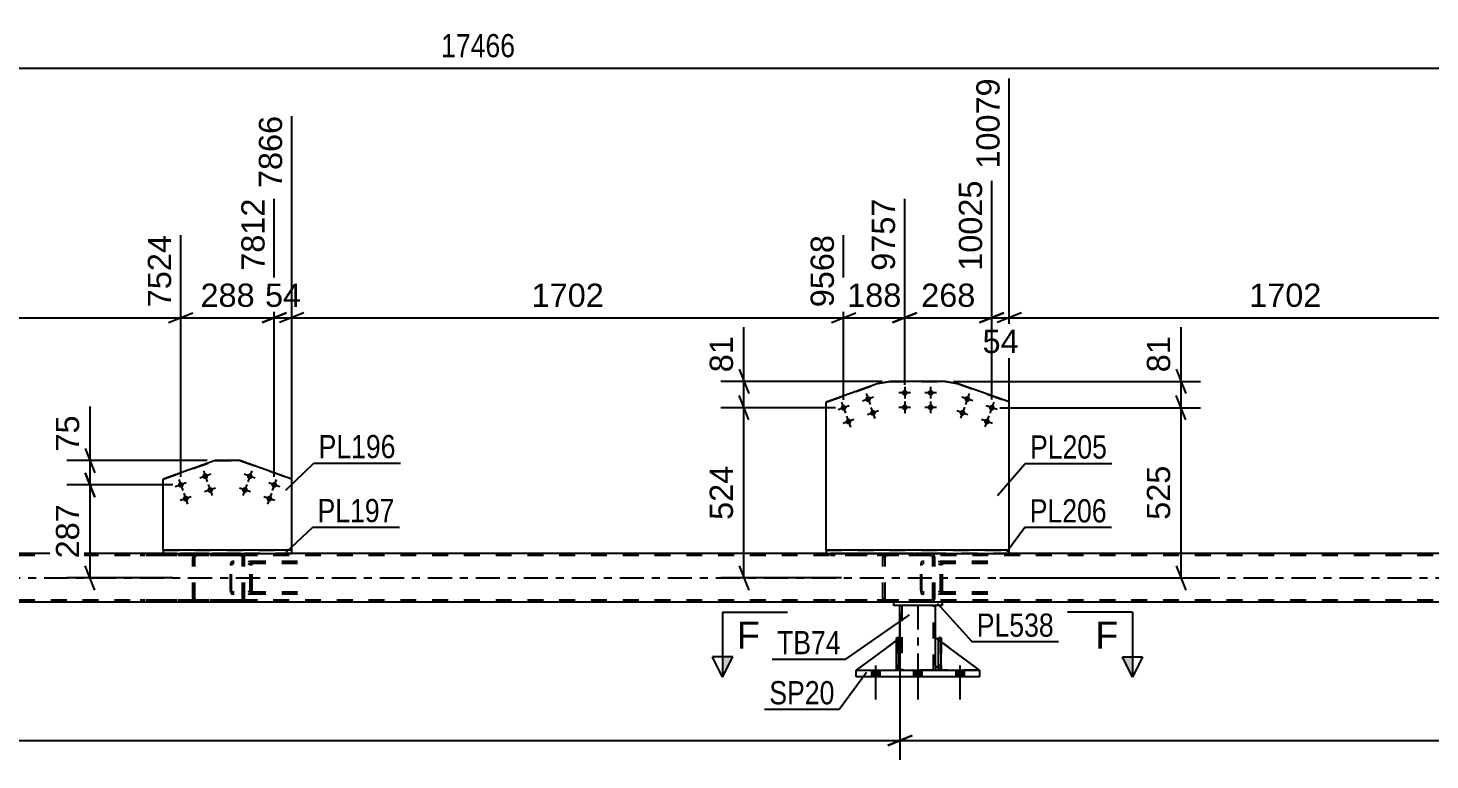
# Model space of a CAD drawing. Header units: millimetres. Extents: x -68 to 773, y -404 to 190.
# Drawn here: x 311.1 to 484, y -244.7 to -154.4 of the extents above; entities that cross this region are included whole.
import ezdxf

# ---------------------------------------------------------------- set-up
doc = ezdxf.new("R2010")
doc.units = ezdxf.units.MM
doc.linetypes.add('DXK_LINE_DOT2', pattern=[3.9198, 1.9599, -1.9599])
doc.linetypes.add('DXK_LINE_DOT3', pattern=[5.9187, 2.979, -0.9799, 0.9799, -0.9799])
doc.styles.add('Arial', font='ARIAL.TTF', dxfattribs={"height": 0.2})
doc.styles.add('Arial Narrow', font='ARIALN.TTF', dxfattribs={"height": 0.2})

# ---------------------------------------------------------------- blocks, each defined once
blk = doc.blocks.new('Part-318892922-2607 - 2316')
at = {"color": 7, "linetype": 'DXK_LINE_DOT2'}
for p, q in [((422.42, -219.22), (410.06, -219.22)), ((422.42, -219.46), (410.06, -219.46)), ((416.58, -219.53), (416.55, -219.7)), ((416.58, -219.51), (416.58, -219.53)), ((416.8, -219.7), (416.82, -219.61)), ((416.82, -219.61), (416.88, -219.53)), ((417.06, -219.22), (416.86, -219.25)), ((416.88, -219.53), (416.96, -219.48)), ((416.96, -219.48), (417.06, -219.46)), ((422.62, -219.25), (422.42, -219.22)), ((422.42, -219.46), (422.52, -219.48)), ((422.52, -219.48), (422.6, -219.53)), ((422.6, -219.53), (422.66, -219.61)), ((422.66, -219.61), (422.68, -219.7)), ((422.9, -219.53), (422.89, -219.51)), ((422.93, -219.7), (422.9, -219.53)), ((416.55, -224.74), (416.55, -219.7)), ((416.8, -224.74), (416.8, -219.7)), ((422.68, -224.74), (422.68, -219.7)), ((422.93, -224.74), (422.93, -219.7)), ((416.55, -224.74), (416.57, -224.83)), ((416.82, -224.83), (416.8, -224.74)), ((422.68, -224.74), (422.66, -224.83)), ((422.91, -224.83), (422.93, -224.74)), ((422.42, -224.98), (410.06, -224.98)), ((422.42, -225.22), (410.06, -225.22)), ((416.57, -224.83), (416.58, -224.92)), ((416.88, -224.91), (416.82, -224.83)), ((416.86, -225.18), (417.06, -225.22)), ((416.96, -224.96), (416.88, -224.91)), ((417.06, -224.98), (416.96, -224.96)), ((422.52, -224.96), (422.42, -224.98)), ((422.42, -225.22), (422.62, -225.18)), ((422.6, -224.91), (422.52, -224.96)), ((422.66, -224.83), (422.6, -224.91)), ((422.89, -224.92), (422.91, -224.83))]:
    blk.add_line(p, q, dxfattribs=at)
for centre, start, end in [((417.04, -219.72), 110.7583, 155.68), ((422.44, -219.72), 24.32, 69.2417), ((417.04, -224.72), 204.32, 249.2417), ((422.44, -224.72), 290.7583, 335.68)]:
    blk.add_arc(centre, 0.496, start, end, dxfattribs=at)
blk = doc.blocks.new('Part-318892922-2335 - 2316')
at = {"color": 7, "linetype": 'DXK_LINE_DOT2'}
for p, q in [((421.22, -220.51), (421.2, -220.7)), ((421.2, -223.74), (421.2, -220.7)), ((421.27, -220.36), (421.22, -220.51)), ((421.36, -220.25), (421.27, -220.36)), ((421.33, -220.7), (421.34, -220.61)), ((421.33, -223.74), (421.33, -220.7)), ((421.34, -220.61), (421.37, -220.53)), ((421.46, -220.22), (421.36, -220.25)), ((421.37, -220.53), (421.41, -220.48)), ((421.41, -220.48), (421.46, -220.46)), ((429.47, -220.22), (421.46, -220.22)), ((429.47, -220.46), (421.46, -220.46)), ((422.93, -220.46), (422.93, -220.22)), ((423.57, -220.25), (423.38, -220.22)), ((423.38, -220.46), (423.47, -220.48)), ((423.47, -220.48), (423.55, -220.53)), ((423.55, -220.53), (423.61, -220.61)), ((423.61, -220.61), (423.63, -220.7)), ((423.63, -223.74), (423.63, -220.7)), ((423.88, -220.7), (423.84, -220.51)), ((423.88, -223.74), (423.88, -220.7)), ((421.2, -223.74), (421.22, -223.92)), ((421.22, -223.92), (421.27, -224.08)), ((421.27, -224.08), (421.36, -224.18)), ((421.34, -223.83), (421.33, -223.74)), ((421.37, -223.91), (421.34, -223.83)), ((421.36, -224.18), (421.46, -224.22)), ((421.41, -223.96), (421.37, -223.91)), ((421.46, -223.98), (421.41, -223.96)), ((429.47, -223.98), (421.46, -223.98)), ((429.47, -224.22), (421.46, -224.22)), ((422.93, -224.22), (422.93, -223.98)), ((423.47, -223.96), (423.38, -223.98)), ((423.38, -224.22), (423.57, -224.18)), ((423.55, -223.91), (423.47, -223.96)), ((423.61, -223.83), (423.55, -223.91)), ((423.63, -223.74), (423.61, -223.83)), ((423.84, -223.92), (423.88, -223.74))]:
    blk.add_line(p, q, dxfattribs=at)
for centre, start, end in [((423.39, -220.71), 23.8952, 68.8487), ((423.39, -223.72), 291.1513, 336.1048)]:
    blk.add_arc(centre, 0.492, start, end, dxfattribs=at)
blk = doc.blocks.new('Part-318892922-2336 - 2316')
at = {"color": 7, "linetype": 'DXK_LINE_DOT2'}
for p, q in [((336.08, -220.51), (336.06, -220.7)), ((336.06, -223.74), (336.06, -220.7)), ((336.14, -220.36), (336.08, -220.51)), ((336.23, -220.25), (336.14, -220.36)), ((336.2, -220.7), (336.21, -220.61)), ((336.2, -223.74), (336.2, -220.7)), ((336.21, -220.61), (336.24, -220.53)), ((336.33, -220.22), (336.23, -220.25)), ((336.24, -220.53), (336.28, -220.48)), ((336.28, -220.48), (336.33, -220.46)), ((344.34, -220.22), (336.33, -220.22)), ((344.34, -220.46), (336.33, -220.46)), ((337.8, -220.46), (337.8, -220.22)), ((338.43, -220.25), (338.24, -220.22)), ((338.24, -220.46), (338.34, -220.48)), ((338.34, -220.48), (338.42, -220.53)), ((338.42, -220.53), (338.47, -220.61)), ((338.47, -220.61), (338.49, -220.7)), ((338.49, -223.74), (338.49, -220.7)), ((338.75, -220.7), (338.71, -220.51)), ((338.75, -223.74), (338.75, -220.7)), ((336.06, -223.74), (336.08, -223.92)), ((336.08, -223.92), (336.14, -224.08)), ((336.14, -224.08), (336.23, -224.18)), ((336.21, -223.83), (336.2, -223.74)), ((336.24, -223.91), (336.21, -223.83)), ((336.23, -224.18), (336.33, -224.22)), ((336.28, -223.96), (336.24, -223.91)), ((336.33, -223.98), (336.28, -223.96)), ((344.34, -223.98), (336.33, -223.98)), ((344.34, -224.22), (336.33, -224.22)), ((337.8, -224.22), (337.8, -223.98)), ((338.34, -223.96), (338.24, -223.98)), ((338.24, -224.22), (338.43, -224.18)), ((338.42, -223.91), (338.34, -223.96)), ((338.47, -223.83), (338.42, -223.91)), ((338.49, -223.74), (338.47, -223.83)), ((338.71, -223.92), (338.75, -223.74))]:
    blk.add_line(p, q, dxfattribs=at)
for centre, start, end in [((338.26, -220.71), 23.8952, 68.8487), ((338.26, -223.72), 291.1513, 336.1048)]:
    blk.add_arc(centre, 0.492, start, end, dxfattribs=at)
blk = doc.blocks.new('Part-318892922-2415 - 2316')
at = {"color": 7, "linetype": 'DXK_LINE_DOT2'}
for p, q in [((423.72, -229.62), (423.4, -229.62)), ((423.4, -233.02), (423.4, -229.62)), ((423.4, -233.62), (423.4, -229.62)), ((423.72, -229.62), (423.72, -233.02)), ((423.72, -233.62), (423.72, -229.62)), ((423.72, -233.02), (423.4, -233.02)), ((423.4, -233.62), (423.4, -233.02)), ((423.72, -233.02), (423.72, -233.62)), ((423.72, -233.62), (423.4, -233.62)), ((423.72, -233.62), (423.72, -233.62))]:
    blk.add_line(p, q, dxfattribs=at)
blk = doc.blocks.new('Part-318892922-2375 - 2316')
at = {"color": 2, "linetype": 'Continuous'}
for p, q in [((423.84, -225.22), (417.84, -225.22)), ((417.84, -225.22), (417.84, -225.62)), ((423.84, -225.62), (417.84, -225.62)), ((423.84, -225.22), (423.84, -225.62))]:
    blk.add_line(p, q, dxfattribs=at)
blk = doc.blocks.new('Part-318892922-2395 - 2316')
at = {"color": 2, "linetype": 'Continuous'}
for p, q in [((343.62, -218.82), (327.77, -218.82)), ((327.77, -218.82), (327.77, -219.22)), ((327.77, -219.22), (343.62, -219.22)), ((343.62, -219.22), (343.62, -218.82))]:
    blk.add_line(p, q, dxfattribs=at)
blk = doc.blocks.new('Part-318892922-2414 - 2316')
at = {"color": 2, "linetype": 'Continuous'}
for p, q in [((418.2, -229.95), (413.24, -233.62)), ((418.64, -229.62), (418.52, -229.71)), ((418.64, -233.02), (418.64, -229.62)), ((418.64, -233.02), (418.52, -233.14)), ((418.64, -233.02), (418.64, -233.02)), ((418.2, -233.46), (418.04, -233.62))]:
    blk.add_line(p, q, dxfattribs=at)
at = {"color": 7, "linetype": 'DXK_LINE_DOT2'}
for p, q in [((418.52, -229.71), (418.2, -229.95)), ((418.64, -233.02), (418.64, -229.62)), ((418.64, -233.02), (418.04, -233.62)), ((418.52, -233.14), (418.2, -233.46)), ((413.24, -233.62), (413.24, -233.62)), ((413.24, -233.62), (418.04, -233.62))]:
    blk.add_line(p, q, dxfattribs=at)
blk = doc.blocks.new('Part-318892922-2417 - 2316')
at = {"color": 2, "linetype": 'Continuous'}
for p, q in [((423.4, -233.62), (423.4, -229.62)), ((423.4, -229.62), (423.72, -229.62)), ((423.72, -233.62), (423.72, -229.62)), ((423.4, -233.62), (423.4, -233.62)), ((423.72, -233.62), (423.4, -233.62))]:
    blk.add_line(p, q, dxfattribs=at)
at = {"color": 7, "linetype": 'DXK_LINE_DOT2'}
for p, q in [((423.4, -229.62), (423.4, -233.02)), ((423.72, -233.02), (423.72, -229.62)), ((423.4, -233.02), (423.4, -233.62)), ((423.4, -233.02), (423.72, -233.02)), ((423.72, -233.62), (423.72, -233.02)), ((423.4, -233.62), (423.4, -233.62)), ((423.4, -233.62), (423.4, -233.62)), ((423.72, -233.62), (423.72, -233.62))]:
    blk.add_line(p, q, dxfattribs=at)
blk = doc.blocks.new('Part-318892922-2442 - 2316')
at = {"color": 2, "linetype": 'Continuous'}
for p, q in [((418.64, -229.62), (418.64, -225.62)), ((423.04, -229.62), (423.04, -225.62)), ((418.64, -233.62), (418.64, -233.02)), ((423.04, -233.02), (423.04, -233.62))]:
    blk.add_line(p, q, dxfattribs=at)
at = {"color": 7, "linetype": 'DXK_LINE_DOT2'}
for p, q in [((423.04, -225.62), (418.64, -225.62)), ((418.88, -225.62), (418.88, -233.62)), ((422.8, -233.62), (422.8, -225.62)), ((418.64, -233.02), (418.64, -229.62)), ((423.04, -233.02), (423.04, -229.62)), ((423.04, -233.62), (418.64, -233.62))]:
    blk.add_line(p, q, dxfattribs=at)
at = {"color": 7, "linetype": 'DXK_LINE_DOT3'}
blk.add_line((420.84, -225.62), (420.84, -233.62), dxfattribs=at)
blk = doc.blocks.new('Part-318892922-2507 - 2316')
at = {"color": 7, "linetype": 'DXK_LINE_DOT2'}
for p, q in [((418.52, -229.62), (418.2, -229.62)), ((418.2, -233.02), (418.2, -229.62)), ((418.2, -233.62), (418.2, -229.62)), ((418.52, -229.62), (418.52, -233.02)), ((418.52, -233.62), (418.52, -229.62)), ((418.52, -233.02), (418.2, -233.02)), ((418.2, -233.62), (418.2, -233.02)), ((418.52, -233.02), (418.52, -233.62)), ((418.52, -233.62), (418.2, -233.62)), ((418.52, -233.62), (418.52, -233.62))]:
    blk.add_line(p, q, dxfattribs=at)
blk = doc.blocks.new('Part-318892922-2509 - 2316')
at = {"color": 2, "linetype": 'Continuous'}
for p, q in [((418.2, -233.62), (418.2, -229.62)), ((418.2, -229.62), (418.52, -229.62)), ((418.52, -233.62), (418.52, -229.62)), ((418.2, -233.62), (418.2, -233.62)), ((418.52, -233.62), (418.2, -233.62))]:
    blk.add_line(p, q, dxfattribs=at)
at = {"color": 7, "linetype": 'DXK_LINE_DOT2'}
for p, q in [((418.2, -229.62), (418.2, -233.02)), ((418.52, -233.02), (418.52, -229.62)), ((418.2, -233.02), (418.2, -233.62)), ((418.2, -233.02), (418.52, -233.02)), ((418.52, -233.62), (418.52, -233.02)), ((418.2, -233.62), (418.2, -233.62)), ((418.2, -233.62), (418.2, -233.62)), ((418.52, -233.62), (418.52, -233.62))]:
    blk.add_line(p, q, dxfattribs=at)
blk = doc.blocks.new('Part-318892922-2452 - 2316')
at = {"color": 7, "linetype": 'DXK_LINE_DOT2'}
for p, q in [((418.64, -229.62), (413.24, -233.62)), ((418.64, -233.02), (418.64, -229.62)), ((418.64, -229.62), (418.64, -233.02)), ((418.04, -233.62), (418.64, -233.02)), ((418.64, -233.02), (418.04, -233.62)), ((418.64, -233.02), (418.64, -233.02)), ((413.24, -233.62), (418.04, -233.62))]:
    blk.add_line(p, q, dxfattribs=at)
blk = doc.blocks.new('Part-318892922-2496 - 2316')
at = {"color": 2, "linetype": 'Continuous'}
for p, q in [((432.13, -218.82), (409.53, -218.82)), ((409.53, -218.82), (409.53, -219.22)), ((409.53, -219.22), (432.13, -219.22)), ((432.13, -219.22), (432.13, -218.82))]:
    blk.add_line(p, q, dxfattribs=at)
blk = doc.blocks.new('Part-318892922-2531 - 2316')
at = {"color": 2, "linetype": 'Continuous'}
for p, q in [((413.24, -234.42), (413.24, -233.62)), ((413.24, -233.62), (428.44, -233.62)), ((428.44, -234.42), (413.24, -234.42)), ((428.44, -233.62), (428.44, -234.42))]:
    blk.add_line(p, q, dxfattribs=at)
blk = doc.blocks.new('Part-318892922-2534 - 2316')
at = {"color": 7, "linetype": 'DXK_LINE_DOT2'}
for p, q in [((423.04, -233.02), (423.04, -229.62)), ((423.04, -229.62), (428.44, -233.62)), ((423.64, -233.62), (423.04, -233.02)), ((428.44, -233.62), (423.64, -233.62))]:
    blk.add_line(p, q, dxfattribs=at)
blk = doc.blocks.new('Part-318892922-2548 - 2316')
at = {"color": 2, "linetype": 'Continuous'}
for p, q in [((423.04, -233.02), (423.04, -229.62)), ((423.04, -229.62), (423.4, -229.88)), ((428.44, -233.62), (423.72, -230.12)), ((423.4, -233.37), (423.04, -233.02))]:
    blk.add_line(p, q, dxfattribs=at)
at = {"color": 7, "linetype": 'DXK_LINE_DOT2'}
for p, q in [((423.72, -230.12), (423.4, -229.88)), ((423.4, -233.37), (423.64, -233.62)), ((423.64, -233.62), (428.44, -233.62))]:
    blk.add_line(p, q, dxfattribs=at)
blk = doc.blocks.new('Part-318892922-2554 - 2316')
at = {"color": 7, "linetype": 'DXK_LINE_DOT2'}
for p, q in [((337.29, -219.22), (324.93, -219.22)), ((337.29, -219.46), (324.93, -219.46)), ((331.45, -219.53), (331.41, -219.7)), ((331.45, -219.51), (331.45, -219.53)), ((331.67, -219.7), (331.69, -219.61)), ((331.69, -219.61), (331.74, -219.53)), ((331.92, -219.22), (331.73, -219.25)), ((331.74, -219.53), (331.82, -219.48)), ((331.82, -219.48), (331.92, -219.46)), ((337.48, -219.25), (337.29, -219.22)), ((337.29, -219.46), (337.38, -219.48)), ((337.38, -219.48), (337.47, -219.53)), ((337.47, -219.53), (337.52, -219.61)), ((337.52, -219.61), (337.54, -219.7)), ((337.76, -219.53), (337.76, -219.51)), ((337.8, -219.7), (337.76, -219.53)), ((331.41, -224.74), (331.41, -219.7)), ((331.67, -224.74), (331.67, -219.7)), ((337.54, -224.74), (337.54, -219.7)), ((337.8, -224.74), (337.8, -219.7)), ((331.41, -224.74), (331.43, -224.83)), ((331.69, -224.83), (331.67, -224.74)), ((337.54, -224.74), (337.52, -224.83)), ((337.78, -224.83), (337.8, -224.74)), ((337.29, -224.98), (324.93, -224.98)), ((337.29, -225.22), (324.93, -225.22)), ((331.43, -224.83), (331.45, -224.92)), ((331.74, -224.91), (331.69, -224.83)), ((331.73, -225.18), (331.92, -225.22)), ((331.82, -224.96), (331.74, -224.91)), ((331.92, -224.98), (331.82, -224.96)), ((337.38, -224.96), (337.29, -224.98)), ((337.29, -225.22), (337.48, -225.18)), ((337.47, -224.91), (337.38, -224.96)), ((337.52, -224.83), (337.47, -224.91)), ((337.76, -224.92), (337.78, -224.83))]:
    blk.add_line(p, q, dxfattribs=at)
for centre, start, end in [((331.9, -219.72), 110.7583, 155.68), ((337.31, -219.72), 24.32, 69.2417), ((331.9, -224.72), 204.32, 249.2417), ((337.31, -224.72), 290.7583, 335.68)]:
    blk.add_arc(centre, 0.496, start, end, dxfattribs=at)
blk = doc.blocks.new('Bolt-318892922-2557 - 2316')
at = {"linetype": 'Continuous'}
for points in [[(415.12, -234.42), (416.16, -234.42), (416.16, -233.62), (415.12, -233.62)], [(415.12, -234.42), (416.16, -234.42), (416.16, -233.62), (415.12, -233.62)], [(415.12, -234.42), (416.16, -234.42), (416.16, -233.62), (415.12, -233.62)], [(420.32, -234.42), (421.36, -234.42), (421.36, -233.62), (420.32, -233.62)], [(420.32, -234.42), (421.36, -234.42), (421.36, -233.62), (420.32, -233.62)], [(425.52, -234.42), (426.56, -234.42), (426.56, -233.62), (425.52, -233.62)], [(425.52, -234.42), (426.56, -234.42), (426.56, -233.62), (425.52, -233.62)], [(425.52, -234.42), (426.56, -234.42), (426.56, -233.62), (425.52, -233.62)]]:
    blk.add_hatch(color=1, dxfattribs=at).paths.add_polyline_path(points)
at = {"color": 1, "linetype": 'Continuous'}
for p, q in [((415.64, -233.02), (415.64, -237.22)), ((415.64, -233.02), (415.64, -237.22)), ((415.64, -233.02), (415.64, -237.22)), ((420.84, -233.02), (420.84, -237.22)), ((420.84, -233.02), (420.84, -237.22)), ((426.04, -233.02), (426.04, -237.22)), ((426.04, -233.02), (426.04, -237.22)), ((426.04, -233.02), (426.04, -237.22)), ((415.12, -233.62), (415.12, -234.42)), ((415.12, -233.62), (415.12, -234.42)), ((415.12, -233.62), (415.12, -234.42)), ((416.16, -233.62), (416.16, -234.42)), ((416.16, -233.62), (416.16, -234.42)), ((416.16, -233.62), (416.16, -234.42)), ((420.32, -233.62), (420.32, -234.42)), ((420.32, -233.62), (420.32, -234.42)), ((421.36, -233.62), (421.36, -234.42)), ((421.36, -233.62), (421.36, -234.42)), ((425.52, -233.62), (425.52, -234.42)), ((425.52, -233.62), (425.52, -234.42)), ((425.52, -233.62), (425.52, -234.42)), ((426.56, -233.62), (426.56, -234.42)), ((426.56, -233.62), (426.56, -234.42)), ((426.56, -233.62), (426.56, -234.42))]:
    blk.add_line(p, q, dxfattribs=at)
blk = doc.blocks.new('Bolt-318892922-2558 - 2316')
at = {"linetype": 'Continuous'}
for points in [[(329.93, -210.39), (330.01, -210.4), (330.08, -210.43), (330.14, -210.46), (330.2, -210.51), (330.24, -210.57), (330.27, -210.64), (330.29, -210.72), (330.29, -210.79), (330.27, -210.87), (330.24, -210.93), (330.2, -211), (330.14, -211.05), (330.08, -211.08), (330.01, -211.11), (329.93, -211.11), (329.86, -211.11), (329.79, -211.08), (329.72, -211.05), (329.66, -211), (329.62, -210.93), (329.59, -210.87), (329.57, -210.79), (329.57, -210.72), (329.59, -210.64), (329.62, -210.57), (329.66, -210.51), (329.72, -210.46), (329.79, -210.43), (329.86, -210.4)], [(332.95, -209.32), (333.02, -209.33), (333.09, -209.36), (333.16, -209.39), (333.22, -209.44), (333.26, -209.5), (333.29, -209.57), (333.31, -209.65), (333.31, -209.72), (333.29, -209.8), (333.26, -209.86), (333.22, -209.93), (333.16, -209.98), (333.09, -210.01), (333.02, -210.04), (332.95, -210.04), (332.87, -210.04), (332.8, -210.01), (332.74, -209.98), (332.68, -209.93), (332.64, -209.86), (332.61, -209.8), (332.59, -209.72), (332.59, -209.65), (332.61, -209.57), (332.64, -209.5), (332.68, -209.44), (332.74, -209.39), (332.8, -209.36), (332.87, -209.33)], [(330.53, -212.09), (330.61, -212.1), (330.68, -212.12), (330.75, -212.16), (330.8, -212.21), (330.85, -212.27), (330.88, -212.34), (330.89, -212.41), (330.89, -212.49), (330.88, -212.56), (330.85, -212.63), (330.8, -212.69), (330.75, -212.74), (330.68, -212.78), (330.61, -212.8), (330.53, -212.81), (330.46, -212.8), (330.39, -212.78), (330.32, -212.74), (330.27, -212.69), (330.22, -212.63), (330.19, -212.56), (330.18, -212.49), (330.18, -212.41), (330.19, -212.34), (330.22, -212.27), (330.27, -212.21), (330.32, -212.16), (330.39, -212.12), (330.46, -212.1)], [(333.55, -211.02), (333.62, -211.03), (333.7, -211.05), (333.76, -211.09), (333.82, -211.14), (333.86, -211.2), (333.89, -211.27), (333.91, -211.34), (333.91, -211.42), (333.89, -211.49), (333.86, -211.56), (333.82, -211.62), (333.76, -211.67), (333.7, -211.71), (333.62, -211.73), (333.55, -211.74), (333.47, -211.73), (333.4, -211.71), (333.34, -211.67), (333.28, -211.62), (333.24, -211.56), (333.21, -211.49), (333.19, -211.42), (333.19, -211.34), (333.21, -211.27), (333.24, -211.2), (333.28, -211.14), (333.34, -211.09), (333.4, -211.05), (333.47, -211.03)]]:
    blk.add_hatch(color=1, dxfattribs=at).paths.add_polyline_path(points)
at = {"color": 1, "linetype": 'Continuous'}
for p, q in [((332.71, -209.01), (333.19, -210.36)), ((330.61, -210.51), (329.25, -210.99)), ((329.69, -210.08), (330.17, -211.43)), ((333.63, -209.44), (332.27, -209.92)), ((333.31, -210.7), (333.79, -212.06)), ((331.21, -212.21), (329.86, -212.69)), ((330.29, -211.77), (330.77, -213.13)), ((334.23, -211.14), (332.87, -211.62))]:
    blk.add_line(p, q, dxfattribs=at)
blk = doc.blocks.new('Part-318892922-2603 - 2316')
at = {"color": 7, "linetype": 'DXK_LINE_DOT2'}
for p, q in [((692.16, -219.46), (28.96, -219.46)), ((343.62, -219.22), (327.77, -219.22)), ((432.13, -219.22), (409.53, -219.22)), ((692.16, -224.98), (28.96, -224.98)), ((423.84, -225.22), (417.84, -225.22))]:
    blk.add_line(p, q, dxfattribs=at)
at = {"color": 2, "linetype": 'Continuous'}
for p, q in [((327.77, -219.22), (258.49, -219.22)), ((409.53, -219.22), (343.62, -219.22)), ((498.04, -219.22), (432.13, -219.22)), ((417.84, -225.22), (168.63, -225.22)), ((588.11, -225.22), (423.84, -225.22))]:
    blk.add_line(p, q, dxfattribs=at)
at = {"color": 7, "linetype": 'DXK_LINE_DOT3'}
blk.add_line((28.96, -222.22), (692.16, -222.22), dxfattribs=at)
blk = doc.blocks.new('Part-318892922-2718 - 2316')
at = {"color": 2, "linetype": 'Continuous'}
for p, q in [((334.18, -207.76), (327.77, -210.04)), ((334.18, -207.76), (334.18, -207.76)), ((337.21, -207.76), (334.18, -207.76)), ((337.21, -207.76), (337.21, -207.76)), ((343.62, -210.04), (337.21, -207.76)), ((327.77, -210.04), (327.77, -210.04)), ((327.77, -218.82), (327.77, -210.04)), ((343.62, -210.04), (343.62, -210.04)), ((343.62, -218.82), (343.62, -210.04))]:
    blk.add_line(p, q, dxfattribs=at)
at = {"color": 7, "linetype": 'DXK_LINE_DOT2'}
for p, q in [((327.77, -210.04), (334.18, -207.76)), ((334.18, -207.76), (337.21, -207.76)), ((337.21, -207.76), (343.62, -210.04)), ((327.77, -218.82), (343.62, -218.82)), ((343.62, -218.82), (327.77, -218.82))]:
    blk.add_line(p, q, dxfattribs=at)
blk = doc.blocks.new('Bolt-318892922-2719 - 2316')
at = {"linetype": 'Continuous'}
for points in [[(338.21, -209.96), (338.16, -209.91), (338.12, -209.85), (338.09, -209.78), (338.08, -209.7), (338.09, -209.63), (338.11, -209.55), (338.14, -209.49), (338.19, -209.43), (338.25, -209.38), (338.31, -209.35), (338.39, -209.33), (338.46, -209.32), (338.54, -209.34), (338.61, -209.36), (338.67, -209.4), (338.72, -209.46), (338.76, -209.52), (338.79, -209.59), (338.8, -209.67), (338.8, -209.74), (338.78, -209.81), (338.74, -209.88), (338.7, -209.94), (338.64, -209.99), (338.57, -210.02), (338.5, -210.04), (338.42, -210.04), (338.35, -210.03), (338.28, -210)], [(341.23, -211.03), (341.18, -210.98), (341.14, -210.92), (341.11, -210.85), (341.1, -210.77), (341.1, -210.7), (341.12, -210.62), (341.16, -210.56), (341.2, -210.5), (341.26, -210.45), (341.33, -210.42), (341.4, -210.4), (341.48, -210.39), (341.55, -210.41), (341.62, -210.43), (341.68, -210.47), (341.74, -210.53), (341.78, -210.59), (341.81, -210.66), (341.82, -210.74), (341.81, -210.81), (341.79, -210.88), (341.76, -210.95), (341.71, -211.01), (341.65, -211.06), (341.59, -211.09), (341.51, -211.11), (341.44, -211.11), (341.36, -211.1), (341.29, -211.07)], [(337.61, -211.66), (337.56, -211.61), (337.52, -211.54), (337.49, -211.47), (337.48, -211.4), (337.48, -211.32), (337.5, -211.25), (337.54, -211.18), (337.59, -211.13), (337.64, -211.08), (337.71, -211.04), (337.78, -211.03), (337.86, -211.02), (337.93, -211.03), (338, -211.06), (338.07, -211.1), (338.12, -211.15), (338.16, -211.22), (338.19, -211.29), (338.2, -211.36), (338.2, -211.44), (338.18, -211.51), (338.14, -211.58), (338.09, -211.64), (338.04, -211.68), (337.97, -211.72), (337.9, -211.74), (337.82, -211.74), (337.75, -211.73), (337.68, -211.7)], [(340.63, -212.73), (340.58, -212.68), (340.53, -212.61), (340.51, -212.54), (340.5, -212.47), (340.5, -212.39), (340.52, -212.32), (340.55, -212.25), (340.6, -212.2), (340.66, -212.15), (340.73, -212.11), (340.8, -212.09), (340.87, -212.09), (340.95, -212.1), (341.02, -212.13), (341.08, -212.17), (341.14, -212.22), (341.18, -212.29), (341.2, -212.36), (341.22, -212.43), (341.21, -212.51), (341.19, -212.58), (341.16, -212.65), (341.11, -212.71), (341.05, -212.75), (340.98, -212.79), (340.91, -212.81), (340.84, -212.81), (340.76, -212.8), (340.69, -212.77)]]:
    blk.add_hatch(color=1, dxfattribs=at).paths.add_polyline_path(points)
at = {"color": 1, "linetype": 'Continuous'}
for p, q in [((338.68, -209.01), (338.2, -210.36)), ((338.08, -210.7), (337.6, -212.06)), ((339.12, -209.92), (337.76, -209.44)), ((342.14, -210.99), (340.78, -210.51)), ((341.7, -210.08), (341.22, -211.43)), ((338.52, -211.62), (337.16, -211.14)), ((341.53, -212.69), (340.18, -212.21)), ((341.1, -211.77), (340.61, -213.13))]:
    blk.add_line(p, q, dxfattribs=at)
blk = doc.blocks.new('Part-318892922-2725 - 2316')
at = {"color": 2, "linetype": 'Continuous'}
for p, q in [((415.94, -198.25), (409.53, -200.53)), ((417.43, -197.99), (415.94, -198.25)), ((415.94, -198.25), (415.94, -198.25)), ((417.43, -197.99), (417.43, -197.99)), ((424.23, -197.99), (417.43, -197.99)), ((424.23, -197.99), (424.23, -197.99)), ((425.72, -198.24), (424.23, -197.99)), ((425.72, -198.24), (425.72, -198.24)), ((432.13, -200.52), (425.72, -198.24)), ((409.53, -200.53), (409.53, -200.53)), ((409.53, -218.82), (409.53, -200.53)), ((432.13, -200.52), (432.13, -200.52)), ((432.13, -218.82), (432.13, -200.52))]:
    blk.add_line(p, q, dxfattribs=at)
at = {"color": 7, "linetype": 'DXK_LINE_DOT2'}
for p, q in [((409.53, -200.53), (415.94, -198.25)), ((415.94, -198.25), (417.43, -197.99)), ((417.43, -197.99), (424.23, -197.99)), ((424.23, -197.99), (425.72, -198.24)), ((425.72, -198.24), (432.13, -200.52)), ((409.53, -218.82), (432.13, -218.82)), ((432.13, -218.82), (409.53, -218.82))]:
    blk.add_line(p, q, dxfattribs=at)
blk = doc.blocks.new('Bolt-318892922-2745 - 2316')
at = {"linetype": 'Continuous'}
for points in [[(414.71, -199.81), (414.78, -199.82), (414.85, -199.84), (414.92, -199.88), (414.98, -199.93), (415.02, -199.99), (415.05, -200.06), (415.07, -200.14), (415.07, -200.21), (415.05, -200.28), (415.02, -200.35), (414.98, -200.41), (414.92, -200.46), (414.85, -200.5), (414.78, -200.53), (414.71, -200.53), (414.63, -200.53), (414.56, -200.5), (414.5, -200.46), (414.44, -200.41), (414.4, -200.35), (414.37, -200.28), (414.35, -200.21), (414.35, -200.14), (414.37, -200.06), (414.4, -199.99), (414.44, -199.93), (414.5, -199.88), (414.56, -199.84), (414.63, -199.82)], [(411.69, -200.88), (411.77, -200.89), (411.84, -200.91), (411.9, -200.95), (411.96, -201), (412, -201.06), (412.03, -201.13), (412.05, -201.21), (412.05, -201.28), (412.03, -201.35), (412, -201.42), (411.96, -201.48), (411.9, -201.53), (411.84, -201.57), (411.77, -201.6), (411.69, -201.6), (411.62, -201.6), (411.55, -201.57), (411.48, -201.53), (411.42, -201.48), (411.38, -201.42), (411.35, -201.35), (411.33, -201.28), (411.33, -201.21), (411.35, -201.13), (411.38, -201.06), (411.42, -201), (411.48, -200.95), (411.55, -200.91), (411.62, -200.89)], [(415.31, -201.51), (415.38, -201.52), (415.46, -201.54), (415.52, -201.58), (415.58, -201.63), (415.62, -201.69), (415.65, -201.76), (415.67, -201.83), (415.67, -201.91), (415.65, -201.98), (415.62, -202.05), (415.58, -202.11), (415.52, -202.16), (415.46, -202.2), (415.38, -202.22), (415.31, -202.23), (415.24, -202.22), (415.16, -202.2), (415.1, -202.16), (415.04, -202.11), (415, -202.05), (414.97, -201.98), (414.95, -201.91), (414.95, -201.83), (414.97, -201.76), (415, -201.69), (415.04, -201.63), (415.1, -201.58), (415.16, -201.54), (415.24, -201.52)], [(412.29, -202.58), (412.37, -202.59), (412.44, -202.61), (412.51, -202.65), (412.56, -202.7), (412.61, -202.76), (412.64, -202.83), (412.65, -202.9), (412.65, -202.98), (412.64, -203.05), (412.61, -203.12), (412.56, -203.18), (412.51, -203.23), (412.44, -203.27), (412.37, -203.29), (412.29, -203.3), (412.22, -203.29), (412.15, -203.27), (412.08, -203.23), (412.03, -203.18), (411.98, -203.12), (411.95, -203.05), (411.94, -202.98), (411.94, -202.9), (411.95, -202.83), (411.98, -202.76), (412.03, -202.7), (412.08, -202.65), (412.15, -202.61), (412.22, -202.59)]]:
    blk.add_hatch(color=1, dxfattribs=at).paths.add_polyline_path(points)
at = {"color": 1, "linetype": 'Continuous'}
for p, q in [((411.45, -200.56), (411.93, -201.92)), ((415.39, -199.93), (414.03, -200.41)), ((414.47, -199.49), (414.95, -200.85)), ((412.37, -201), (411.01, -201.48)), ((412.05, -202.26), (412.53, -203.62)), ((415.99, -201.63), (414.63, -202.11)), ((415.07, -201.19), (415.55, -202.55)), ((412.97, -202.7), (411.62, -203.18))]:
    blk.add_line(p, q, dxfattribs=at)
blk = doc.blocks.new('Bolt-318892922-2746 - 2316')
at = {"linetype": 'Continuous'}
for points in [[(419.59, -199.39, -1), (418.87, -199.39, -1)], [(422.79, -199.39, -1), (422.07, -199.39, -1)], [(419.59, -201.19, -1), (418.87, -201.19, -1)], [(422.79, -201.19, -1), (422.07, -201.19, -1)]]:
    blk.add_hatch(color=1, dxfattribs=at).paths.add_polyline_path(points)
at = {"color": 1, "linetype": 'Continuous'}
for p, q in [((419.23, -198.67), (419.23, -200.11)), ((422.43, -198.67), (422.43, -200.11)), ((419.95, -199.39), (418.51, -199.39)), ((419.23, -200.47), (419.23, -201.91)), ((423.15, -199.39), (421.71, -199.39)), ((422.43, -200.47), (422.43, -201.91)), ((419.95, -201.19), (418.51, -201.19)), ((423.15, -201.19), (421.71, -201.19))]:
    blk.add_line(p, q, dxfattribs=at)
blk = doc.blocks.new('Bolt-318892922-2747 - 2316')
at = {"linetype": 'Continuous'}
for points in [[(426.73, -200.44), (426.67, -200.39), (426.63, -200.33), (426.61, -200.26), (426.59, -200.18), (426.6, -200.11), (426.62, -200.03), (426.65, -199.97), (426.7, -199.91), (426.76, -199.86), (426.82, -199.83), (426.9, -199.81), (426.97, -199.8), (427.05, -199.82), (427.12, -199.84), (427.18, -199.88), (427.23, -199.94), (427.27, -200), (427.3, -200.07), (427.31, -200.15), (427.31, -200.22), (427.29, -200.29), (427.25, -200.36), (427.21, -200.42), (427.15, -200.47), (427.08, -200.5), (427.01, -200.52), (426.93, -200.52), (426.86, -200.51), (426.79, -200.48)], [(426.12, -202.14), (426.07, -202.09), (426.03, -202.02), (426, -201.95), (425.99, -201.88), (426, -201.8), (426.02, -201.73), (426.05, -201.66), (426.1, -201.61), (426.16, -201.56), (426.22, -201.52), (426.3, -201.5), (426.37, -201.5), (426.44, -201.51), (426.51, -201.54), (426.58, -201.58), (426.63, -201.63), (426.67, -201.7), (426.7, -201.77), (426.71, -201.84), (426.71, -201.92), (426.69, -201.99), (426.65, -202.06), (426.61, -202.11), (426.55, -202.16), (426.48, -202.2), (426.41, -202.22), (426.33, -202.22), (426.26, -202.21), (426.19, -202.18)], [(429.74, -201.51), (429.69, -201.46), (429.65, -201.4), (429.62, -201.33), (429.61, -201.25), (429.61, -201.18), (429.63, -201.1), (429.67, -201.04), (429.71, -200.98), (429.77, -200.93), (429.84, -200.9), (429.91, -200.88), (429.99, -200.87), (430.06, -200.89), (430.13, -200.91), (430.2, -200.95), (430.25, -201.01), (430.29, -201.07), (430.32, -201.14), (430.33, -201.22), (430.32, -201.29), (430.3, -201.36), (430.27, -201.43), (430.22, -201.49), (430.16, -201.54), (430.1, -201.57), (430.02, -201.59), (429.95, -201.59), (429.88, -201.58), (429.81, -201.55)], [(429.14, -203.21), (429.09, -203.16), (429.05, -203.09), (429.02, -203.02), (429.01, -202.95), (429.01, -202.87), (429.03, -202.8), (429.07, -202.73), (429.11, -202.68), (429.17, -202.63), (429.24, -202.59), (429.31, -202.57), (429.39, -202.57), (429.46, -202.58), (429.53, -202.61), (429.59, -202.65), (429.65, -202.7), (429.69, -202.77), (429.71, -202.84), (429.73, -202.91), (429.72, -202.99), (429.7, -203.06), (429.67, -203.13), (429.62, -203.18), (429.56, -203.23), (429.5, -203.27), (429.42, -203.29), (429.35, -203.29), (429.27, -203.28), (429.2, -203.25)]]:
    blk.add_hatch(color=1, dxfattribs=at).paths.add_polyline_path(points)
at = {"color": 1, "linetype": 'Continuous'}
for p, q in [((427.63, -200.4), (426.27, -199.92)), ((427.19, -199.49), (426.71, -200.84)), ((430.21, -200.56), (429.73, -201.91)), ((427.03, -202.1), (425.67, -201.62)), ((426.59, -201.18), (426.11, -202.54)), ((429.61, -202.25), (429.13, -203.61)), ((430.65, -201.47), (429.29, -200.99)), ((430.05, -203.17), (428.69, -202.69))]:
    blk.add_line(p, q, dxfattribs=at)
blk = doc.blocks.new('StraightDimension-318892922-3279 - 2316')
at = {"color": 7, "linetype": 'Continuous'}
for p, q in [((432.13, -217.82), (432.13, -160.63)), ((500.2, -209.75), (500.2, -177.73)), ((433.63, -189.54), (430.63, -190.74)), ((432.13, -190.14), (500.2, -190.14)), ((498.7, -190.74), (501.7, -189.54))]:
    blk.add_line(p, q, dxfattribs=at)
at = {"color": 0, "linetype": 'Continuous'}
blk.add_wipeout([(499.6, -177.13), (495.4, -177.13), (495.4, -189.44), (499.6, -189.44)], dxfattribs=at)
at = {"color": 0}
blk.add_wipeout([(471.21, -189.39), (471.21, -185.19), (461.12, -185.19), (461.12, -189.39)], dxfattribs=at)
at = {"color": 3, "linetype": 'Continuous', "style": 'Arial'}
blk.add_text('11781', height=2.865, rotation=90.0002, dxfattribs=at).set_placement((499, -188.84))
at = {"color": 3, "style": 'Arial'}
blk.add_text('1702', height=2.865, dxfattribs=at).set_placement((461.72, -188.79))
blk = doc.blocks.new('StraightDimension-318892922-3231 - 2316')
at = {"color": 7, "linetype": 'Continuous'}
for p, q in [((341.46, -209.75), (341.46, -175.45)), ((329.93, -209.75), (329.93, -179.95)), ((328.43, -190.74), (331.43, -189.54)), ((329.93, -190.14), (341.46, -190.14)), ((342.96, -189.54), (339.96, -190.74))]:
    blk.add_line(p, q, dxfattribs=at)
at = {"color": 0}
blk.add_wipeout([(339.63, -189.39), (339.63, -185.19), (331.76, -185.19), (331.76, -189.39)], dxfattribs=at)
at = {"color": 3, "style": 'Arial'}
blk.add_text('288', height=2.865, dxfattribs=at).set_placement((332.36, -188.79))
at = {"color": 0, "linetype": 'Continuous'}
blk.add_wipeout([(340.86, -174.85), (336.66, -174.85), (336.66, -184.94), (340.86, -184.94)], dxfattribs=at)
at = {"color": 3, "linetype": 'Continuous', "style": 'Arial'}
blk.add_text('7812', height=2.865, rotation=90.0002, dxfattribs=at).set_placement((340.26, -184.34))
blk = doc.blocks.new('StraightDimension-318892922-3114 - 2316')
at = {"color": 7, "linetype": 'Continuous'}
for p, q in [((418.64, -226.62), (418.64, -244.68)), ((417.14, -242.88), (420.14, -241.68)), ((163.43, -242.28), (418.64, -242.28))]:
    blk.add_line(p, q, dxfattribs=at)
blk = doc.blocks.new('StraightDimension-318892922-3272 - 2316')
at = {"color": 7, "linetype": 'Continuous'}
for p, q in [((432.13, -217.82), (432.13, -160.63)), ((429.97, -200.23), (429.97, -173.23)), ((428.47, -190.74), (431.47, -189.54)), ((429.97, -190.14), (432.13, -190.14)), ((433.63, -189.54), (430.63, -190.74))]:
    blk.add_line(p, q, dxfattribs=at)
at = {"color": 0, "linetype": 'Continuous'}
blk.add_wipeout([(431.53, -160.03), (427.33, -160.03), (427.33, -172.34), (431.53, -172.34)], dxfattribs=at)
at = {"color": 0}
blk.add_wipeout([(433.87, -195.09), (433.87, -190.89), (428.23, -190.89), (428.23, -195.09)], dxfattribs=at)
at = {"color": 3, "linetype": 'Continuous', "style": 'Arial'}
blk.add_text('10079', height=2.865, rotation=90.0002, dxfattribs=at).set_placement((430.93, -171.74))
at = {"color": 3, "style": 'Arial'}
blk.add_text('54', height=2.865, dxfattribs=at).set_placement((428.83, -194.49))
blk = doc.blocks.new('StraightDimension-318892922-2796 - 2316')
at = {"color": 7, "linetype": 'Continuous'}
for p, q in [((452.72, -196.49), (453.92, -199.49)), ((425.23, -197.99), (455.72, -197.99)), ((453.32, -201.23), (453.32, -197.99)), ((453.92, -202.73), (452.72, -199.73)), ((430.97, -201.23), (455.72, -201.23))]:
    blk.add_line(p, q, dxfattribs=at)
at = {"color": 0}
blk.add_wipeout([(452.57, -191.81), (448.37, -191.81), (448.37, -197.46), (452.57, -197.46)], dxfattribs=at)
at = {"color": 7, "linetype": 'Continuous'}
blk.add_line((453.32, -197.99), (453.32, -191.29), dxfattribs=at)
blk.add_line((453.32, -197.99), (453.32, -191.29), dxfattribs=at)
at = {"color": 3, "style": 'Arial'}
blk.add_text('81', height=2.865, rotation=90.0002, dxfattribs=at).set_placement((451.97, -196.86))
blk = doc.blocks.new('StraightDimension-318892922-2808 - 2316')
at = {"color": 7, "linetype": 'Continuous'}
for p, q in [((453.92, -202.73), (452.72, -199.73)), ((430.97, -201.23), (455.72, -201.23)), ((453.32, -222.22), (453.32, -201.23)), ((452.72, -220.72), (453.92, -223.72)), ((430.97, -222.22), (455.72, -222.22))]:
    blk.add_line(p, q, dxfattribs=at)
at = {"color": 0}
blk.add_wipeout([(452.57, -207.79), (448.37, -207.79), (448.37, -215.66), (452.57, -215.66)], dxfattribs=at)
at = {"color": 3, "style": 'Arial'}
blk.add_text('525', height=2.865, rotation=90.0002, dxfattribs=at).set_placement((451.97, -215.06))
blk = doc.blocks.new('StraightDimension-318892922-2873 - 2316')
at = {"color": 7, "linetype": 'Continuous'}
for p, q in [((399.99, -202.74), (398.79, -199.74)), ((410.69, -201.24), (396.54, -201.24)), ((399.39, -222.22), (399.39, -201.24)), ((398.79, -220.72), (399.99, -223.72)), ((411.44, -222.22), (396.54, -222.22))]:
    blk.add_line(p, q, dxfattribs=at)
at = {"color": 0}
blk.add_wipeout([(398.64, -207.8), (394.44, -207.8), (394.44, -215.67), (398.64, -215.67)], dxfattribs=at)
at = {"color": 3, "style": 'Arial'}
blk.add_text('524', height=2.865, rotation=90.0002, dxfattribs=at).set_placement((398.04, -215.07))
blk = doc.blocks.new('StraightDimension-318892922-2889 - 2316')
at = {"color": 7, "linetype": 'Continuous'}
for p, q in [((398.79, -196.49), (399.99, -199.49)), ((416.43, -197.99), (396.54, -197.99)), ((399.39, -201.24), (399.39, -197.99)), ((399.99, -202.74), (398.79, -199.74)), ((410.69, -201.24), (396.54, -201.24))]:
    blk.add_line(p, q, dxfattribs=at)
at = {"color": 0}
blk.add_wipeout([(398.64, -191.81), (394.44, -191.81), (394.44, -197.46), (398.64, -197.46)], dxfattribs=at)
at = {"color": 7, "linetype": 'Continuous'}
blk.add_line((399.39, -197.99), (399.39, -191.29), dxfattribs=at)
blk.add_line((399.39, -197.99), (399.39, -191.29), dxfattribs=at)
at = {"color": 3, "style": 'Arial'}
blk.add_text('81', height=2.865, rotation=90.0002, dxfattribs=at).set_placement((398.04, -196.86))
blk = doc.blocks.new('StraightDimension-318892922-2900 - 2316')
at = {"color": 7, "linetype": 'Continuous'}
for p, q in [((328.93, -210.75), (315.89, -210.75)), ((318.14, -209.25), (319.34, -212.25)), ((318.74, -222.22), (318.74, -210.75)), ((319.34, -223.72), (318.14, -220.72)), ((328.93, -222.22), (315.89, -222.22))]:
    blk.add_line(p, q, dxfattribs=at)
at = {"color": 0}
blk.add_wipeout([(317.99, -212.55), (313.79, -212.55), (313.79, -220.42), (317.99, -220.42)], dxfattribs=at)
at = {"color": 3, "style": 'Arial'}
blk.add_text('287', height=2.865, rotation=90.0002, dxfattribs=at).set_placement((317.39, -219.82))
blk = doc.blocks.new('StraightDimension-318892922-2916 - 2316')
at = {"color": 7, "linetype": 'Continuous'}
for p, q in [((318.14, -206.26), (319.34, -209.26)), ((333.18, -207.76), (315.89, -207.76)), ((318.74, -210.75), (318.74, -207.76)), ((328.93, -210.75), (315.89, -210.75)), ((319.34, -212.25), (318.14, -209.25))]:
    blk.add_line(p, q, dxfattribs=at)
at = {"color": 0}
blk.add_wipeout([(317.99, -201.59), (313.79, -201.59), (313.79, -207.24), (317.99, -207.24)], dxfattribs=at)
at = {"color": 7, "linetype": 'Continuous'}
blk.add_line((318.74, -207.76), (318.74, -201.07), dxfattribs=at)
blk.add_line((318.74, -207.76), (318.74, -201.07), dxfattribs=at)
at = {"color": 3, "style": 'Arial'}
blk.add_text('75', height=2.865, rotation=90.0002, dxfattribs=at).set_placement((317.39, -206.64))
blk = doc.blocks.new('StraightDimension-318892922-3123 - 2316')
at = {"color": 7, "linetype": 'Continuous'}
for p, q in [((418.64, -226.62), (418.64, -244.68)), ((420.14, -241.68), (417.14, -242.88)), ((418.64, -242.28), (588.91, -242.28))]:
    blk.add_line(p, q, dxfattribs=at)
blk = doc.blocks.new('StraightDimension-318892922-3224 - 2316')
at = {"color": 7, "linetype": 'Continuous'}
for p, q in [((258.49, -217.82), (258.49, -165.25)), ((329.93, -209.75), (329.93, -179.95)), ((259.99, -189.54), (256.99, -190.74)), ((258.49, -190.14), (329.93, -190.14)), ((328.43, -190.74), (331.43, -189.54))]:
    blk.add_line(p, q, dxfattribs=at)
at = {"color": 0, "linetype": 'Continuous'}
blk.add_wipeout([(329.33, -179.35), (325.13, -179.35), (325.13, -189.44), (329.33, -189.44)], dxfattribs=at)
at = {"color": 0}
blk.add_wipeout([(299.26, -189.39), (299.26, -185.19), (289.16, -185.19), (289.16, -189.39)], dxfattribs=at)
at = {"color": 3, "linetype": 'Continuous', "style": 'Arial'}
blk.add_text('7524', height=2.865, rotation=90.0002, dxfattribs=at).set_placement((328.73, -188.84))
at = {"color": 3, "style": 'Arial'}
blk.add_text('1786', height=2.865, dxfattribs=at).set_placement((289.76, -188.79))
blk = doc.blocks.new('StraightDimension-318892922-3240 - 2316')
at = {"color": 7, "linetype": 'Continuous'}
for p, q in [((343.62, -217.82), (343.62, -165.25)), ((341.46, -209.75), (341.46, -175.45)), ((339.96, -190.74), (342.96, -189.54)), ((341.46, -190.14), (343.62, -190.14)), ((345.12, -189.54), (342.12, -190.74))]:
    blk.add_line(p, q, dxfattribs=at)
at = {"color": 0, "linetype": 'Continuous'}
blk.add_wipeout([(343.02, -164.65), (338.82, -164.65), (338.82, -174.74), (343.02, -174.74)], dxfattribs=at)
at = {"color": 0}
blk.add_wipeout([(345.36, -189.39), (345.36, -185.19), (339.72, -185.19), (339.72, -189.39)], dxfattribs=at)
at = {"color": 3, "linetype": 'Continuous', "style": 'Arial'}
blk.add_text('7866', height=2.865, rotation=90.0002, dxfattribs=at).set_placement((342.42, -174.14))
at = {"color": 3, "style": 'Arial'}
blk.add_text('54', height=2.865, dxfattribs=at).set_placement((340.32, -188.79))
blk = doc.blocks.new('StraightDimension-318892922-3247 - 2316')
at = {"color": 7, "linetype": 'Continuous'}
for p, q in [((343.62, -217.82), (343.62, -165.25)), ((411.69, -200.24), (411.69, -179.95)), ((345.12, -189.54), (342.12, -190.74)), ((343.62, -190.14), (411.69, -190.14)), ((410.19, -190.74), (413.19, -189.54))]:
    blk.add_line(p, q, dxfattribs=at)
at = {"color": 0, "linetype": 'Continuous'}
blk.add_wipeout([(411.09, -179.35), (406.89, -179.35), (406.89, -189.44), (411.09, -189.44)], dxfattribs=at)
at = {"color": 0}
blk.add_wipeout([(382.7, -189.39), (382.7, -185.19), (372.61, -185.19), (372.61, -189.39)], dxfattribs=at)
at = {"color": 3, "linetype": 'Continuous', "style": 'Arial'}
blk.add_text('9568', height=2.865, rotation=90.0002, dxfattribs=at).set_placement((410.49, -188.84))
at = {"color": 3, "style": 'Arial'}
blk.add_text('1702', height=2.865, dxfattribs=at).set_placement((373.21, -188.79))
blk = doc.blocks.new('StraightDimension-318892922-3254 - 2316')
at = {"color": 7, "linetype": 'Continuous'}
for p, q in [((419.23, -198.39), (419.23, -175.45)), ((411.69, -200.24), (411.69, -179.95)), ((410.19, -190.74), (413.19, -189.54)), ((411.69, -190.14), (419.23, -190.14)), ((420.73, -189.54), (417.73, -190.74))]:
    blk.add_line(p, q, dxfattribs=at)
at = {"color": 0}
blk.add_wipeout([(419.4, -189.39), (419.4, -185.19), (411.53, -185.19), (411.53, -189.39)], dxfattribs=at)
at = {"color": 3, "style": 'Arial'}
blk.add_text('188', height=2.865, dxfattribs=at).set_placement((412.13, -188.79))
at = {"color": 0, "linetype": 'Continuous'}
blk.add_wipeout([(418.63, -174.85), (414.43, -174.85), (414.43, -184.94), (418.63, -184.94)], dxfattribs=at)
at = {"color": 3, "linetype": 'Continuous', "style": 'Arial'}
blk.add_text('9757', height=2.865, rotation=90.0002, dxfattribs=at).set_placement((418.03, -184.34))
blk = doc.blocks.new('StraightDimension-318892922-3263 - 2316')
at = {"color": 7, "linetype": 'Continuous'}
for p, q in [((429.97, -200.23), (429.97, -173.23)), ((419.23, -198.39), (419.23, -175.45)), ((417.73, -190.74), (420.73, -189.54)), ((419.23, -190.14), (429.97, -190.14)), ((431.47, -189.54), (428.47, -190.74))]:
    blk.add_line(p, q, dxfattribs=at)
at = {"color": 0}
blk.add_wipeout([(428.54, -189.39), (428.54, -185.19), (420.66, -185.19), (420.66, -189.39)], dxfattribs=at)
at = {"color": 3, "style": 'Arial'}
blk.add_text('268', height=2.865, dxfattribs=at).set_placement((421.26, -188.79))
at = {"color": 0, "linetype": 'Continuous'}
blk.add_wipeout([(429.37, -172.63), (425.17, -172.63), (425.17, -184.94), (429.37, -184.94)], dxfattribs=at)
at = {"color": 3, "linetype": 'Continuous', "style": 'Arial'}
blk.add_text('10025', height=2.865, rotation=90.0002, dxfattribs=at).set_placement((428.77, -184.34))
blk = doc.blocks.new('StraightDimension-318892922-14134 - 2316')
at = {"color": 7, "linetype": 'Continuous'}
blk.add_line((28.96, -159.35), (704.26, -159.35), dxfattribs=at)
at = {"color": 0}
blk.add_wipeout([(371.78, -158.6), (371.78, -154.4), (361.44, -154.4), (361.44, -158.6)], dxfattribs=at)
at = {"color": 3, "style": 'Arial Narrow'}
blk.add_text('17466', height=2.863, dxfattribs=at).set_placement((362.04, -158))
blk = doc.blocks.new('Mark-318892922-2714 - 2316')
at = {"color": 0}
blk.add_wipeout([(356.43, -207.46), (356.43, -204.46), (346.93, -204.46), (346.93, -207.46)], dxfattribs=at)
blk.add_wipeout([(356.43, -207.46), (356.43, -204.46), (346.93, -204.46), (346.93, -207.46)], dxfattribs=at)
at = {"color": 30, "linetype": 'Continuous'}
for p, q in [((342.9, -211.39), (346.33, -208.06)), ((346.33, -208.06), (357.03, -208.06))]:
    blk.add_line(p, q, dxfattribs=at)
at = {"color": 3, "style": 'Arial Narrow'}
blk.add_text('PL196', height=2.863, dxfattribs=at).set_placement((346.93, -207.46))
blk = doc.blocks.new('Mark-318892922-2371 - 2316')
at = {"color": 0}
blk.add_wipeout([(437.62, -229.48), (437.62, -226.48), (428.12, -226.48), (428.12, -229.48)], dxfattribs=at)
blk.add_wipeout([(437.62, -229.48), (437.62, -226.48), (428.12, -226.48), (428.12, -229.48)], dxfattribs=at)
at = {"color": 30, "linetype": 'Continuous'}
for p, q in [((423.29, -225.39), (427.52, -230.08)), ((427.52, -230.08), (438.22, -230.08))]:
    blk.add_line(p, q, dxfattribs=at)
at = {"color": 3, "style": 'Arial Narrow'}
blk.add_text('PL538', height=2.863, dxfattribs=at).set_placement((428.12, -229.48))
blk = doc.blocks.new('Mark-318892922-2391 - 2316')
at = {"color": 0}
blk.add_wipeout([(356.31, -215.35), (356.31, -212.35), (346.8, -212.35), (346.8, -215.35)], dxfattribs=at)
blk.add_wipeout([(356.31, -215.35), (356.31, -212.35), (346.8, -212.35), (346.8, -215.35)], dxfattribs=at)
at = {"color": 30, "linetype": 'Continuous'}
for p, q in [((342.93, -219.05), (346.2, -215.95)), ((346.2, -215.95), (356.91, -215.95))]:
    blk.add_line(p, q, dxfattribs=at)
at = {"color": 3, "style": 'Arial Narrow'}
blk.add_text('PL197', height=2.863, dxfattribs=at).set_placement((346.8, -215.35))
blk = doc.blocks.new('Mark-318892922-2438 - 2316')
at = {"color": 0}
blk.add_wipeout([(411.34, -231.64), (411.34, -228.64), (403.48, -228.64), (403.48, -231.64)], dxfattribs=at)
blk.add_wipeout([(411.34, -231.64), (411.34, -228.64), (403.48, -228.64), (403.48, -231.64)], dxfattribs=at)
at = {"color": 30, "linetype": 'Continuous'}
for p in [(419.76, -226.79), (402.88, -232.24)]:
    blk.add_line(p, (411.94, -232.24), dxfattribs=at)
at = {"color": 3, "style": 'Arial Narrow'}
blk.add_text('TB74', height=2.863, dxfattribs=at).set_placement((403.48, -231.64))
blk = doc.blocks.new('Mark-318892922-2492 - 2316')
at = {"color": 0}
blk.add_wipeout([(444.15, -215.38), (444.15, -212.38), (434.65, -212.38), (434.65, -215.38)], dxfattribs=at)
blk.add_wipeout([(444.15, -215.38), (444.15, -212.38), (434.65, -212.38), (434.65, -215.38)], dxfattribs=at)
at = {"color": 30, "linetype": 'Continuous'}
for p, q in [((431.81, -218.95), (434.05, -215.98)), ((434.05, -215.98), (444.75, -215.98))]:
    blk.add_line(p, q, dxfattribs=at)
at = {"color": 3, "style": 'Arial Narrow'}
blk.add_text('PL206', height=2.863, dxfattribs=at).set_placement((434.65, -215.38))
blk = doc.blocks.new('Mark-318892922-2527 - 2316')
at = {"color": 0}
blk.add_wipeout([(410.57, -237.82), (410.57, -234.82), (402.53, -234.82), (402.53, -237.82)], dxfattribs=at)
blk.add_wipeout([(410.57, -237.82), (410.57, -234.82), (402.53, -234.82), (402.53, -237.82)], dxfattribs=at)
at = {"color": 30, "linetype": 'Continuous'}
for p in [(414.5, -233.89), (401.93, -238.42)]:
    blk.add_line(p, (411.17, -238.42), dxfattribs=at)
at = {"color": 3, "style": 'Arial Narrow'}
blk.add_text('SP20', height=2.863, dxfattribs=at).set_placement((402.53, -237.82))
blk = doc.blocks.new('Mark-318892922-2721 - 2316')
at = {"color": 0}
blk.add_wipeout([(444.19, -207.51), (444.19, -204.51), (434.69, -204.51), (434.69, -207.51)], dxfattribs=at)
blk.add_wipeout([(444.19, -207.51), (444.19, -204.51), (434.69, -204.51), (434.69, -207.51)], dxfattribs=at)
at = {"color": 30, "linetype": 'Continuous'}
for p, q in [((430.66, -212.05), (434.09, -208.11)), ((434.09, -208.11), (444.79, -208.11))]:
    blk.add_line(p, q, dxfattribs=at)
at = {"color": 3, "style": 'Arial Narrow'}
blk.add_text('PL205', height=2.863, dxfattribs=at).set_placement((434.69, -207.51))
blk = doc.blocks.new('SectionMark-318892922-3441 - 2316')
at = {"linetype": 'Continuous'}
for points in [[(396.76, -231.96), (398.01, -231.96), (396.76, -234.46)], [(446.08, -231.96), (447.33, -231.96), (447.33, -234.46)]]:
    blk.add_hatch(color=6, dxfattribs=at).paths.add_polyline_path(points)
at = {"color": 6, "linetype": 'Continuous'}
for p, q in [((396.76, -226.46), (404.76, -226.46)), ((396.76, -226.46), (396.76, -234.46)), ((447.33, -226.46), (439.33, -226.46)), ((447.33, -226.46), (447.33, -234.46)), ((396.76, -234.46), (395.51, -231.96)), ((398.01, -231.96), (395.51, -231.96)), ((396.76, -234.46), (398.01, -231.96)), ((446.08, -231.96), (448.58, -231.96)), ((447.33, -234.46), (446.08, -231.96)), ((448.58, -231.96), (447.33, -234.46))]:
    blk.add_line(p, q, dxfattribs=at)
at = {"color": 0, "linetype": 'Continuous'}
for points in [[(401.36, -230.96), (401.36, -227.46), (398.51, -227.46), (398.51, -230.96)], [(445.58, -230.96), (445.58, -227.46), (442.73, -227.46), (442.73, -230.96)]]:
    blk.add_wipeout(points, dxfattribs=at)
at = {"color": 3, "linetype": 'Continuous', "style": 'Arial'}
for p in [(398.51, -230.96), (442.73, -230.96)]:
    blk.add_text('F', height=3.34, dxfattribs=at).set_placement(p)

msp = doc.modelspace()

# ---------------------------------------------------------------- block references
for name in ['Part-318892922-2725 - 2316', 'Bolt-318892922-2746 - 2316', 'Bolt-318892922-2745 - 2316', 'Bolt-318892922-2747 - 2316', 'Part-318892922-2718 - 2316', 'Bolt-318892922-2558 - 2316', 'Bolt-318892922-2719 - 2316', 'Part-318892922-2603 - 2316', 'Part-318892922-2554 - 2316', 'Part-318892922-2395 - 2316', 'Part-318892922-2496 - 2316', 'Part-318892922-2607 - 2316', 'Part-318892922-2336 - 2316', 'Part-318892922-2335 - 2316', 'Part-318892922-2375 - 2316', 'Part-318892922-2442 - 2316', 'Part-318892922-2414 - 2316', 'Part-318892922-2452 - 2316', 'Part-318892922-2507 - 2316', 'Part-318892922-2509 - 2316', 'Part-318892922-2534 - 2316', 'Part-318892922-2548 - 2316', 'Part-318892922-2415 - 2316', 'Part-318892922-2417 - 2316', 'Bolt-318892922-2557 - 2316', 'Part-318892922-2531 - 2316']:
    msp.add_blockref(name, (0, 0))

# ---------------------------------------------------------------- next in the draw order: block references
for name in ['StraightDimension-318892922-3279 - 2316', 'StraightDimension-318892922-3231 - 2316', 'StraightDimension-318892922-2873 - 2316', 'StraightDimension-318892922-3114 - 2316']:
    msp.add_blockref(name, (0, 0))

# ---------------------------------------------------------------- next in the draw order: block references
for name in ['StraightDimension-318892922-3272 - 2316', 'StraightDimension-318892922-3240 - 2316', 'StraightDimension-318892922-2889 - 2316', 'StraightDimension-318892922-2900 - 2316', 'StraightDimension-318892922-3123 - 2316', 'Mark-318892922-2527 - 2316']:
    msp.add_blockref(name, (0, 0))

# ---------------------------------------------------------------- next in the draw order: block references
for name in ['StraightDimension-318892922-3247 - 2316', 'StraightDimension-318892922-2796 - 2316', 'StraightDimension-318892922-2916 - 2316', 'Mark-318892922-2371 - 2316', 'Mark-318892922-2438 - 2316']:
    msp.add_blockref(name, (0, 0))

# ---------------------------------------------------------------- next in the draw order: block references
for name in ['StraightDimension-318892922-3224 - 2316', 'StraightDimension-318892922-3254 - 2316', 'StraightDimension-318892922-2808 - 2316', 'SectionMark-318892922-3441 - 2316']:
    msp.add_blockref(name, (0, 0))

# ---------------------------------------------------------------- next in the draw order: block references
msp.add_blockref('StraightDimension-318892922-3263 - 2316', (0, 0))

# ---------------------------------------------------------------- next in the draw order: block references
msp.add_blockref('StraightDimension-318892922-14134 - 2316', (0, 0))

# ---------------------------------------------------------------- next in the draw order: block references
for name in ['Mark-318892922-2714 - 2316', 'Mark-318892922-2391 - 2316', 'Mark-318892922-2492 - 2316']:
    msp.add_blockref(name, (0, 0))

# ---------------------------------------------------------------- next in the draw order: block references
msp.add_blockref('Mark-318892922-2721 - 2316', (0, 0))

doc.saveas('drawing.dxf')
